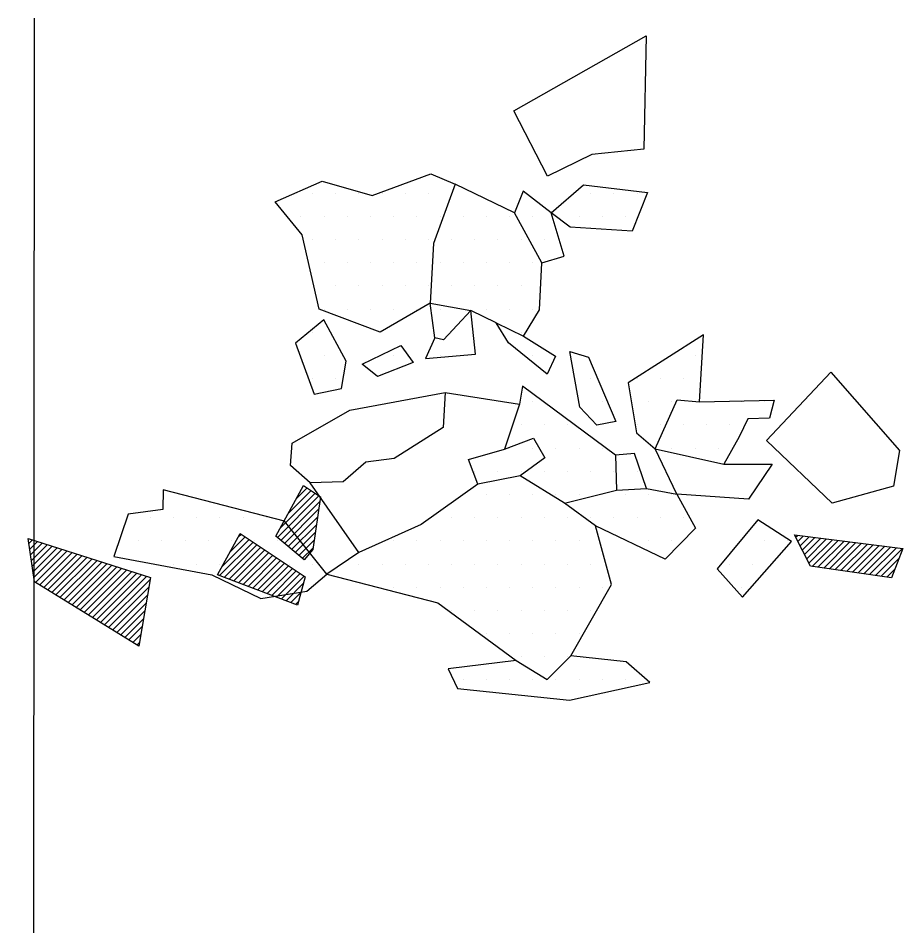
# Model space of a CAD drawing. Header units: metres. Extents: x -4.31 to -3.29, y -17.28 to -14.21.
# Drawn here: x -4.3088 to -3.8317, y -14.6957 to -14.2056 of the extents above; entities that cross this region are included whole.
import ezdxf

# ---------------------------------------------------------------- set-up
doc = ezdxf.new("R2010")
doc.units = ezdxf.units.M
doc.header["$LTSCALE"] = 25
doc.header["$MEASUREMENT"] = 0
doc.linetypes.add('STRICHPUNKTX2', pattern=[2, 1, -0.5, 0, -0.5])
doc.layers.get('0').update_dxf_attribs({"linetype": 'CONTINUOUS'})
for name, color, linetype in [('GRABUNGSGRENZE', 3, 'STRICHPUNKTX2'), ('KNOCHEN', 2, 'CONTINUOUS'), ('KNOCHENSCHRAFF', 2, 'CONTINUOUS'), ('STEINE', 4, 'CONTINUOUS'), ('STEINESCHRAFF', 4, 'CONTINUOUS')]:
    doc.layers.add(name, color=color, linetype=linetype)

# ---------------------------------------------------------------- blocks, each defined once
blk = doc.blocks.new('*X1')
at = {"color": 0}
for p, q in [((-416.715, -1448.03), (-414.867, -1446.182)), ((-416.298, -1447.26), (-415.078, -1446.04)), ((-415.882, -1446.49), (-415.29, -1445.898)), ((-416.898, -1448.567), (-414.655, -1446.324)), ((-416.705, -1448.728), (-414.614, -1446.636)), ((-416.513, -1448.889), (-414.674, -1447.05)), ((-416.321, -1449.05), (-414.735, -1447.464)), ((-416.129, -1449.212), (-414.795, -1447.878)), ((-430.301, -1448.888), (-430.106, -1448.693)), ((-419.89, -1450.145), (-418.418, -1448.672)), ((-419.46, -1449.361), (-418.629, -1448.53)), ((-419.029, -1448.576), (-418.841, -1448.388)), ((-415.936, -1449.373), (-414.855, -1448.292)), ((-388.952, -1448.552), (-388.854, -1448.453)), ((-388.833, -1448.786), (-388.539, -1448.492)), ((-388.713, -1449.02), (-388.225, -1448.532)), ((-388.593, -1449.254), (-387.911, -1448.571)), ((-388.474, -1449.487), (-387.596, -1448.61)), ((-388.354, -1449.721), (-387.282, -1448.649)), ((-388.234, -1449.955), (-386.968, -1448.688)), ((-430.255, -1449.196), (-429.838, -1448.779)), ((-430.209, -1449.504), (-429.57, -1448.864)), ((-430.163, -1449.811), (-429.302, -1448.95)), ((-430.117, -1450.119), (-429.034, -1449.035)), ((-430.071, -1450.426), (-428.765, -1449.121)), ((-420.015, -1450.623), (-418.206, -1448.814)), ((-419.759, -1450.721), (-417.994, -1448.956)), ((-419.503, -1450.818), (-417.783, -1449.098)), ((-415.744, -1449.534), (-414.916, -1448.706)), ((-415.552, -1449.695), (-414.976, -1449.12)), ((-388.053, -1450.128), (-386.653, -1448.728)), ((-387.744, -1450.172), (-386.339, -1448.767)), ((-387.434, -1450.216), (-386.024, -1448.806)), ((-387.125, -1450.26), (-385.71, -1448.845)), ((-386.815, -1450.304), (-385.396, -1448.884)), ((-386.506, -1450.348), (-385.081, -1448.924)), ((-386.196, -1450.392), (-384.767, -1448.963)), ((-385.887, -1450.436), (-384.453, -1449.002)), ((-385.578, -1450.48), (-384.138, -1449.041)), ((-385.268, -1450.524), (-383.824, -1449.08)), ((-384.959, -1450.569), (-383.51, -1449.119)), ((-384.649, -1450.613), (-383.195, -1449.159)), ((-430.025, -1450.734), (-428.497, -1449.206)), ((-429.932, -1450.995), (-428.229, -1449.291)), ((-429.714, -1451.13), (-427.961, -1449.377)), ((-429.495, -1451.264), (-427.693, -1449.462)), ((-429.276, -1451.399), (-427.425, -1449.548)), ((-429.058, -1451.534), (-427.157, -1449.633)), ((-419.246, -1450.915), (-417.571, -1449.24)), ((-418.99, -1451.012), (-417.36, -1449.382)), ((-418.734, -1451.11), (-417.148, -1449.524)), ((-418.478, -1451.207), (-416.936, -1449.666)), ((-428.839, -1451.669), (-426.889, -1449.718)), ((-428.62, -1451.804), (-426.62, -1449.804)), ((-428.402, -1451.939), (-426.352, -1449.889)), ((-428.183, -1452.073), (-426.084, -1449.975)), ((-427.964, -1452.208), (-425.816, -1450.06)), ((-427.745, -1452.343), (-425.548, -1450.146)), ((-418.221, -1451.304), (-416.725, -1449.808)), ((-417.965, -1451.402), (-416.513, -1449.95)), ((-417.709, -1451.499), (-416.302, -1450.092)), ((-384.34, -1450.657), (-383.377, -1449.694)), ((-427.527, -1452.478), (-425.28, -1450.231)), ((-427.308, -1452.613), (-425.012, -1450.316)), ((-427.089, -1452.748), (-424.743, -1450.402)), ((-426.871, -1452.883), (-424.475, -1450.487)), ((-426.652, -1453.017), (-424.207, -1450.573)), ((-417.453, -1451.596), (-416.09, -1450.234)), ((-417.196, -1451.694), (-415.878, -1450.376)), ((-416.94, -1451.791), (-415.667, -1450.518)), ((-384.03, -1450.701), (-383.603, -1450.274)), ((-426.433, -1453.152), (-423.939, -1450.658)), ((-426.215, -1453.287), (-423.757, -1450.829)), ((-416.684, -1451.888), (-415.455, -1450.66)), ((-416.428, -1451.986), (-415.5, -1451.058)), ((-425.996, -1453.422), (-423.828, -1451.254)), ((-416.172, -1452.083), (-415.63, -1451.542)), ((-425.777, -1453.557), (-423.899, -1451.679)), ((-425.558, -1453.692), (-423.97, -1452.103)), ((-415.915, -1452.18), (-415.761, -1452.026)), ((-425.34, -1453.827), (-424.041, -1452.528)), ((-425.121, -1453.961), (-424.112, -1452.953)), ((-424.902, -1454.096), (-424.183, -1453.377)), ((-424.684, -1454.231), (-424.254, -1453.802)), ((-424.465, -1454.366), (-424.325, -1454.226))]:
    blk.add_line(p, q, dxfattribs=at)
blk = doc.blocks.new('*X14')
at = {"color": 0}
for p, q in [((-415, -1430), (-415, -1430)), ((-413.75, -1430), (-413.75, -1430)), ((-412.5, -1430), (-412.5, -1430)), ((-411.25, -1430), (-411.25, -1430)), ((-410, -1430), (-410, -1430)), ((-408.75, -1430), (-408.75, -1430)), ((-407.5, -1430), (-407.5, -1430)), ((-400, -1430), (-400, -1430)), ((-398.75, -1430), (-398.75, -1430)), ((-397.5, -1430), (-397.5, -1430)), ((-415.625, -1431.25), (-415.625, -1431.25)), ((-414.375, -1431.25), (-414.375, -1431.25)), ((-413.125, -1431.25), (-413.125, -1431.25)), ((-411.875, -1431.25), (-411.875, -1431.25)), ((-410.625, -1431.25), (-410.625, -1431.25)), ((-409.375, -1431.25), (-409.375, -1431.25)), ((-408.125, -1431.25), (-408.125, -1431.25)), ((-406.875, -1431.25), (-406.875, -1431.25)), ((-405.625, -1431.25), (-405.625, -1431.25)), ((-404.375, -1431.25), (-404.375, -1431.25)), ((-403.125, -1431.25), (-403.125, -1431.25)), ((-401.875, -1431.25), (-401.875, -1431.25)), ((-400.625, -1431.25), (-400.625, -1431.25)), ((-399.375, -1431.25), (-399.375, -1431.25)), ((-398.125, -1431.25), (-398.125, -1431.25)), ((-415, -1432.5), (-415, -1432.5)), ((-413.75, -1432.5), (-413.75, -1432.5)), ((-412.5, -1432.5), (-412.5, -1432.5)), ((-411.25, -1432.5), (-411.25, -1432.5)), ((-410, -1432.5), (-410, -1432.5)), ((-408.75, -1432.5), (-408.75, -1432.5)), ((-407.5, -1432.5), (-407.5, -1432.5)), ((-406.25, -1432.5), (-406.25, -1432.5)), ((-405, -1432.5), (-405, -1432.5)), ((-403.75, -1432.5), (-403.75, -1432.5)), ((-402.5, -1432.5), (-402.5, -1432.5)), ((-414.375, -1433.75), (-414.375, -1433.75)), ((-413.125, -1433.75), (-413.125, -1433.75)), ((-411.875, -1433.75), (-411.875, -1433.75)), ((-410.625, -1433.75), (-410.625, -1433.75)), ((-409.375, -1433.75), (-409.375, -1433.75)), ((-408.125, -1433.75), (-408.125, -1433.75)), ((-406.875, -1433.75), (-406.875, -1433.75)), ((-405.625, -1433.75), (-405.625, -1433.75)), ((-404.375, -1433.75), (-404.375, -1433.75)), ((-403.125, -1433.75), (-403.125, -1433.75)), ((-413.75, -1435), (-413.75, -1435)), ((-412.5, -1435), (-412.5, -1435)), ((-411.25, -1435), (-411.25, -1435)), ((-410, -1435), (-410, -1435)), ((-408.75, -1435), (-408.75, -1435)), ((-407.5, -1435), (-407.5, -1435)), ((-406.25, -1435), (-406.25, -1435)), ((-405, -1435), (-405, -1435)), ((-403.75, -1435), (-403.75, -1435)), ((-414.375, -1436.25), (-414.375, -1436.25)), ((-413.125, -1436.25), (-413.125, -1436.25)), ((-411.875, -1436.25), (-411.875, -1436.25)), ((-410.625, -1436.25), (-410.625, -1436.25)), ((-409.375, -1436.25), (-409.375, -1436.25)), ((-408.125, -1436.25), (-408.125, -1436.25)), ((-406.875, -1436.25), (-406.875, -1436.25)), ((-405.625, -1436.25), (-405.625, -1436.25)), ((-404.375, -1436.25), (-404.375, -1436.25)), ((-403.125, -1436.25), (-403.125, -1436.25)), ((-415, -1437.5), (-415, -1437.5)), ((-407.5, -1437.5), (-407.5, -1437.5)), ((-403.75, -1437.5), (-403.75, -1437.5)), ((-415.625, -1438.75), (-415.625, -1438.75)), ((-414.375, -1438.75), (-414.375, -1438.75)), ((-410.625, -1438.75), (-410.625, -1438.75)), ((-408.125, -1438.75), (-408.125, -1438.75)), ((-403.125, -1438.75), (-403.125, -1438.75)), ((-400.625, -1438.75), (-400.625, -1438.75)), ((-395.625, -1438.75), (-395.625, -1438.75)), ((-394.375, -1438.75), (-394.375, -1438.75)), ((-415, -1440), (-415, -1440)), ((-413.75, -1440), (-413.75, -1440)), ((-400, -1440), (-400, -1440)), ((-397.5, -1440), (-397.5, -1440)), ((-396.25, -1440), (-396.25, -1440)), ((-395, -1440), (-395, -1440)), ((-403.125, -1441.25), (-403.125, -1441.25)), ((-400.625, -1441.25), (-400.625, -1441.25)), ((-399.375, -1441.25), (-399.375, -1441.25)), ((-396.875, -1441.25), (-396.875, -1441.25)), ((-395.625, -1441.25), (-395.625, -1441.25)), ((-394.375, -1441.25), (-394.375, -1441.25)), ((-393.125, -1441.25), (-393.125, -1441.25)), ((-391.875, -1441.25), (-391.875, -1441.25)), ((-390.625, -1441.25), (-390.625, -1441.25)), ((-403.75, -1442.5), (-403.75, -1442.5)), ((-402.5, -1442.5), (-402.5, -1442.5)), ((-401.25, -1442.5), (-401.25, -1442.5)), ((-397.5, -1442.5), (-397.5, -1442.5)), ((-396.25, -1442.5), (-396.25, -1442.5)), ((-395, -1442.5), (-395, -1442.5)), ((-393.75, -1442.5), (-393.75, -1442.5)), ((-392.5, -1442.5), (-392.5, -1442.5)), ((-404.375, -1443.75), (-404.375, -1443.75)), ((-403.125, -1443.75), (-403.125, -1443.75)), ((-401.875, -1443.75), (-401.875, -1443.75)), ((-400.625, -1443.75), (-400.625, -1443.75)), ((-399.375, -1443.75), (-399.375, -1443.75)), ((-395.625, -1443.75), (-395.625, -1443.75)), ((-394.375, -1443.75), (-394.375, -1443.75)), ((-393.125, -1443.75), (-393.125, -1443.75)), ((-406.25, -1445), (-406.25, -1445)), ((-405, -1445), (-405, -1445)), ((-403.75, -1445), (-403.75, -1445)), ((-402.5, -1445), (-402.5, -1445)), ((-401.25, -1445), (-401.25, -1445)), ((-400, -1445), (-400, -1445)), ((-398.75, -1445), (-398.75, -1445)), ((-397.5, -1445), (-397.5, -1445)), ((-405.625, -1446.25), (-405.625, -1446.25)), ((-404.375, -1446.25), (-404.375, -1446.25)), ((-403.125, -1446.25), (-403.125, -1446.25)), ((-401.875, -1446.25), (-401.875, -1446.25)), ((-400.625, -1446.25), (-400.625, -1446.25)), ((-399.375, -1446.25), (-399.375, -1446.25)), ((-398.125, -1446.25), (-398.125, -1446.25)), ((-396.875, -1446.25), (-396.875, -1446.25)), ((-395.625, -1446.25), (-395.625, -1446.25)), ((-425, -1447.5), (-425, -1447.5)), ((-423.75, -1447.5), (-423.75, -1447.5)), ((-422.5, -1447.5), (-422.5, -1447.5)), ((-421.25, -1447.5), (-421.25, -1447.5)), ((-420, -1447.5), (-420, -1447.5)), ((-418.75, -1447.5), (-418.75, -1447.5)), ((-417.5, -1447.5), (-417.5, -1447.5)), ((-407.5, -1447.5), (-407.5, -1447.5)), ((-406.25, -1447.5), (-406.25, -1447.5)), ((-405, -1447.5), (-405, -1447.5)), ((-403.75, -1447.5), (-403.75, -1447.5)), ((-402.5, -1447.5), (-402.5, -1447.5)), ((-401.25, -1447.5), (-401.25, -1447.5)), ((-400, -1447.5), (-400, -1447.5)), ((-398.75, -1447.5), (-398.75, -1447.5)), ((-397.5, -1447.5), (-397.5, -1447.5)), ((-396.25, -1447.5), (-396.25, -1447.5)), ((-395, -1447.5), (-395, -1447.5)), ((-424.375, -1448.75), (-424.375, -1448.75)), ((-423.125, -1448.75), (-423.125, -1448.75)), ((-421.875, -1448.75), (-421.875, -1448.75)), ((-420.625, -1448.75), (-420.625, -1448.75)), ((-419.375, -1448.75), (-419.375, -1448.75)), ((-418.125, -1448.75), (-418.125, -1448.75)), ((-416.875, -1448.75), (-416.875, -1448.75)), ((-410.625, -1448.75), (-410.625, -1448.75)), ((-409.375, -1448.75), (-409.375, -1448.75)), ((-408.125, -1448.75), (-408.125, -1448.75)), ((-406.875, -1448.75), (-406.875, -1448.75)), ((-405.625, -1448.75), (-405.625, -1448.75)), ((-404.375, -1448.75), (-404.375, -1448.75)), ((-403.125, -1448.75), (-403.125, -1448.75)), ((-401.875, -1448.75), (-401.875, -1448.75)), ((-400.625, -1448.75), (-400.625, -1448.75)), ((-396.875, -1448.75), (-396.875, -1448.75)), ((-395.625, -1448.75), (-395.625, -1448.75)), ((-391.875, -1448.75), (-391.875, -1448.75)), ((-390.625, -1448.75), (-390.625, -1448.75)), ((-389.375, -1448.75), (-389.375, -1448.75)), ((-422.5, -1450), (-422.5, -1450)), ((-421.25, -1450), (-421.25, -1450)), ((-420, -1450), (-420, -1450)), ((-418.75, -1450), (-418.75, -1450)), ((-417.5, -1450), (-417.5, -1450)), ((-416.25, -1450), (-416.25, -1450)), ((-415, -1450), (-415, -1450)), ((-412.5, -1450), (-412.5, -1450)), ((-411.25, -1450), (-411.25, -1450)), ((-410, -1450), (-410, -1450)), ((-408.75, -1450), (-408.75, -1450)), ((-407.5, -1450), (-407.5, -1450)), ((-406.25, -1450), (-406.25, -1450)), ((-405, -1450), (-405, -1450)), ((-403.75, -1450), (-403.75, -1450)), ((-402.5, -1450), (-402.5, -1450)), ((-401.25, -1450), (-401.25, -1450)), ((-400, -1450), (-400, -1450)), ((-392.5, -1450), (-392.5, -1450)), ((-391.25, -1450), (-391.25, -1450)), ((-418.125, -1451.25), (-418.125, -1451.25)), ((-416.875, -1451.25), (-416.875, -1451.25)), ((-415.625, -1451.25), (-415.625, -1451.25)), ((-410.625, -1451.25), (-410.625, -1451.25)), ((-409.375, -1451.25), (-409.375, -1451.25)), ((-408.125, -1451.25), (-408.125, -1451.25)), ((-406.875, -1451.25), (-406.875, -1451.25)), ((-405.625, -1451.25), (-405.625, -1451.25)), ((-404.375, -1451.25), (-404.375, -1451.25)), ((-403.125, -1451.25), (-403.125, -1451.25)), ((-401.875, -1451.25), (-401.875, -1451.25)), ((-400.625, -1451.25), (-400.625, -1451.25)), ((-399.375, -1451.25), (-399.375, -1451.25)), ((-391.875, -1451.25), (-391.875, -1451.25)), ((-407.5, -1452.5), (-407.5, -1452.5)), ((-406.25, -1452.5), (-406.25, -1452.5)), ((-405, -1452.5), (-405, -1452.5)), ((-403.75, -1452.5), (-403.75, -1452.5)), ((-402.5, -1452.5), (-402.5, -1452.5)), ((-401.25, -1452.5), (-401.25, -1452.5)), ((-400, -1452.5), (-400, -1452.5)), ((-405.625, -1453.75), (-405.625, -1453.75)), ((-404.375, -1453.75), (-404.375, -1453.75)), ((-403.125, -1453.75), (-403.125, -1453.75)), ((-401.875, -1453.75), (-401.875, -1453.75)), ((-400.625, -1453.75), (-400.625, -1453.75)), ((-403.75, -1455), (-403.75, -1455)), ((-402.5, -1455), (-402.5, -1455)), ((-401.25, -1455), (-401.25, -1455)), ((-406.875, -1456.25), (-406.875, -1456.25)), ((-405.625, -1456.25), (-405.625, -1456.25)), ((-404.375, -1456.25), (-404.375, -1456.25)), ((-403.125, -1456.25), (-403.125, -1456.25)), ((-401.875, -1456.25), (-401.875, -1456.25)), ((-400.625, -1456.25), (-400.625, -1456.25)), ((-399.375, -1456.25), (-399.375, -1456.25)), ((-398.125, -1456.25), (-398.125, -1456.25)), ((-397.5, -1485), (-397.5, -1485)), ((-396.25, -1485), (-396.25, -1485)), ((-396.875, -1486.25), (-396.875, -1486.25)), ((-395.625, -1486.25), (-395.625, -1486.25))]:
    blk.add_line(p, q, dxfattribs=at)

msp = doc.modelspace()

# ---------------------------------------------------------------- linework, layer by layer
at = {"layer": 'GRABUNGSGRENZE', "flags": 128}
msp.add_lwpolyline([(-4.30006, -14.20559), (-4.3005, -14.70885), (-4.30875, -16.50477), (-4.22289, -16.69616), (-4.22594, -17.04639)], dxfattribs=at)
at = {"layer": 'KNOCHEN'}
for points in [[(-4.16972, -14.48505), (-4.15489, -14.45764), (-4.14576, -14.46377), (-4.14991, -14.49222), (-4.1545, -14.4978), (-4.16972, -14.48505)], [(-4.30341, -14.48619), (-4.23739, -14.50722), (-4.2436, -14.54431), (-4.29992, -14.50958), (-4.30341, -14.48619)], [(-4.20129, -14.5058), (-4.18903, -14.48347), (-4.15402, -14.50695), (-4.15813, -14.52219), (-4.20129, -14.5058)], [(-3.88154, -14.50113), (-3.89013, -14.48433), (-3.83169, -14.49162), (-3.83784, -14.50736), (-3.88154, -14.50113)]]:
    msp.add_lwpolyline(points, dxfattribs=at)
at = {"layer": 'STEINE'}
for points in [[(-4.02326, -14.29078), (-4.04146, -14.25565), (-3.97017, -14.21519), (-3.97137, -14.27619), (-3.99933, -14.27916), (-4.02326, -14.29078)], [(-4.14649, -14.36261), (-4.15552, -14.32242), (-4.17021, -14.30459), (-4.14476, -14.29348), (-4.11784, -14.30118), (-4.08629, -14.28958), (-4.07309, -14.29521), (-4.08487, -14.3272), (-4.08649, -14.35922), (-4.11348, -14.3749), (-4.14649, -14.36261)], [(-4.03622, -14.37716), (-4.02754, -14.36295), (-4.02645, -14.33754), (-4.04111, -14.31055), (-4.07309, -14.29521)], [(-4.02128, -14.31061), (-4.00396, -14.29541), (-3.9694, -14.29958), (-3.9776, -14.3204), (-4.01114, -14.31827), (-4.02128, -14.31061)], [(-4.02645, -14.33754), (-4.01424, -14.33401), (-4.02128, -14.31061), (-4.0365, -14.29887), (-4.04111, -14.31055)], [(-4.084, -14.37804), (-4.08649, -14.35922), (-4.06465, -14.36335), (-4.07943, -14.37907), (-4.084, -14.37804)], [(-4.084, -14.37804), (-4.08912, -14.38921), (-4.06217, -14.38674), (-4.06465, -14.36335)], [(-4.05094, -14.37), (-4.06465, -14.36335)], [(-4.14396, -14.36821), (-4.15925, -14.38087), (-4.14916, -14.40835), (-4.13441, -14.40534), (-4.13182, -14.39061), (-4.14396, -14.36821)], [(-4.02357, -14.39753), (-4.04436, -14.38069), (-4.05094, -14.37), (-4.03622, -14.37716), (-4.01897, -14.38788), (-4.02357, -14.39753)], [(-3.94126, -14.41251), (-3.93912, -14.37642), (-3.97987, -14.40223), (-3.97537, -14.42919), (-3.96523, -14.43786)], [(-4.12319, -14.39216), (-4.10232, -14.38205), (-4.09573, -14.39122), (-4.11507, -14.39879), (-4.12319, -14.39216)], [(-4.00583, -14.41537), (-4.01133, -14.38536), (-4.00118, -14.38844), (-3.98653, -14.42305), (-3.99671, -14.42506), (-4.00583, -14.41537)], [(-3.90523, -14.43346), (-3.87056, -14.39645), (-3.83357, -14.43875), (-3.83668, -14.45805), (-3.86975, -14.46711), (-3.90523, -14.43346)], [(-4.16093, -14.43475), (-4.12987, -14.41705), (-4.0785, -14.40754), (-4.07957, -14.42634), (-4.10605, -14.44304), (-4.12131, -14.44503), (-4.13354, -14.45567), (-4.15133, -14.45613), (-4.16198, -14.44695), (-4.16093, -14.43475)], [(-4.0785, -14.40754), (-4.03836, -14.41375), (-4.04656, -14.43813)], [(-3.98659, -14.44135), (-4.03681, -14.4041), (-4.03836, -14.41375)], [(-3.96523, -14.43786), (-3.95346, -14.41146), (-3.94126, -14.41251), (-3.9011, -14.41161), (-3.90367, -14.42126), (-3.91536, -14.42173), (-3.91997, -14.43138), (-3.92814, -14.4461)], [(-4.06085, -14.4569), (-4.0659, -14.44367), (-4.04656, -14.43813), (-4.03079, -14.43208), (-4.02472, -14.44277), (-4.03796, -14.45239)], [(-3.95361, -14.46229), (-3.96523, -14.43786), (-3.92814, -14.4461), (-3.90222, -14.44617), (-3.91498, -14.46494), (-3.95361, -14.46229)], [(-3.96986, -14.45919), (-3.97642, -14.44037), (-3.98659, -14.44135), (-3.98613, -14.46016)], [(-4.06085, -14.4569), (-4.09141, -14.47867), (-4.12501, -14.49382), (-4.14232, -14.50546), (-4.08239, -14.52088), (-4.04028, -14.55202), (-4.02354, -14.56223), (-4.01079, -14.54956), (-3.98882, -14.51099), (-3.99737, -14.47945), (-4.01411, -14.4672), (-4.03796, -14.45239), (-4.06085, -14.4569)], [(-4.12501, -14.49382), (-4.15133, -14.45613)], [(-4.16512, -14.47693), (-4.23064, -14.45996), (-4.23067, -14.47064), (-4.24949, -14.47313), (-4.25718, -14.49598), (-4.20434, -14.50579), (-4.17795, -14.51857), (-4.15303, -14.51458), (-4.14232, -14.50546), (-4.16512, -14.47693)], [(-4.01411, -14.4672), (-3.98613, -14.46016), (-3.96986, -14.45919), (-3.95361, -14.46229), (-3.94349, -14.48062), (-3.95981, -14.49735), (-3.99737, -14.47945)], [(-3.93186, -14.50251), (-3.91818, -14.5178), (-3.89166, -14.48789), (-3.90993, -14.47614), (-3.93186, -14.50251)], [(-4.04028, -14.55202), (-4.0769, -14.55648), (-4.07184, -14.56717), (-4.01137, -14.57345), (-3.96813, -14.56392), (-3.98081, -14.5527), (-4.01079, -14.54956)]]:
    msp.add_lwpolyline(points, dxfattribs=at)

# ---------------------------------------------------------------- block references
at = {"layer": 'KNOCHENSCHRAFF', "xscale": 0.01, "yscale": 0.01, "zscale": 0.01}
msp.add_blockref('*X1', (0, 0), dxfattribs=at)
at = {"layer": 'STEINESCHRAFF', "xscale": 0.01, "yscale": 0.01, "zscale": 0.01}
msp.add_blockref('*X14', (0, 0), dxfattribs=at)

doc.saveas('drawing.dxf')
